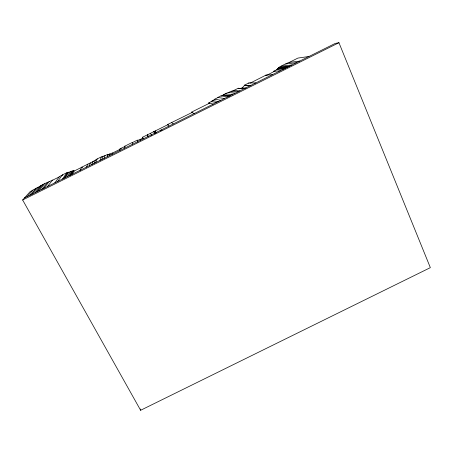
<?xml version="1.0" encoding="UTF-8"?>
<svg xmlns="http://www.w3.org/2000/svg" width="453" height="453" viewBox="0 0 453 453"><rect width="100%" height="100%" fill="white"/><g stroke="black" fill="none" stroke-linecap="round" stroke-linejoin="round"><path stroke-width="0.68" d="M124.688 148.12L124.79 146.177L132.525 142.333L132.661 144.156M119.881 150.509L120.096 148.72L125.175 146.393L124.79 146.177M112.01 154.422L112.35 152.927L109.83 154.179M109.445 155.696L109.898 153.912L110.232 154.292M107.14 156.846L107.859 154.292L108.675 155.011M104.065 158.374L104.977 155.498L102.916 156.523M143.097 138.963L142.627 137.197L167.814 124.694M153.737 131.676L154.564 133.261L156.03 132.729L155.237 130.928M101.925 159.439L103.029 156.189L101.246 157.078M100.056 160.368L101.319 156.874L97.253 158.895L95.798 162.485M94.026 163.363L95.464 159.954L97.253 158.895M95.317 160.305L93.08 161.415L91.699 164.524L92.123 164.524M92.95 161.71C90.362 162.65 89.96 163.261 89.23 165.962M86.421 167.146L87.916 164.111M90.538 162.808L81.823 167.14L80.102 170.288L80.696 170.56M72.078 174.28L74.179 170.849L73.471 171.194M71.348 174.643L73.748 170.747L73.222 171.008M69.116 175.753L72.14 170.974L70.475 171.8M67.361 176.625L70.691 171.466L68.663 172.474M65.215 177.689L68.93 172.072L67.74 172.667M63.952 178.318L68.001 172.276L66.687 172.933M62.542 179.02L66.846 172.695L62.327 174.943L57.707 181.421M224.382 98.544L217.819 97.452L220.956 95.889L221.664 95.974L225.215 93.771L232.321 94.598M54.853 182.842L59.479 176.517L62.152 175.181M265.418 75.719L266.092 75.056L272.287 74.722M47.548 186.477L52.525 180.056L49.043 181.783M43.833 188.323L49.207 181.579L47.418 182.474M41.925 189.275L47.627 182.208L44.768 183.635M36.795 191.823L42.922 184.49L44.853 183.533L38.862 190.798L38.85 190.424M34.966 192.735L41.127 185.441L42.837 184.592M32.174 194.122C34.337 190.951 38.471 186.829 41.127 185.441M30.034 195.186L36.098 188.227L38.103 187.225L38.284 187.678M160.339 130.877L161.075 130.045L161.976 130.124M26.97 196.71L32.939 189.971L35.827 188.539M24.496 197.944L335.248 43.42L338.952 42.718L430.35 267.644L140.623 410.282L22.65 199.994L30.175 191.613L32.514 190.453M233.771 90.47L238.187 88.273L240.124 88.46L242.168 87.916L244.354 85.64L250.243 85.798M248.64 83.239L248.969 82.91L255.775 82.933M249.96 83.244L266.092 75.056M147.457 134.796L148.086 136.506L147.559 134.751M218.057 97.491L214.745 99.139L220.832 100.311M281.426 66.098L279.201 67.208L289.501 66.161M285.696 63.975L288.737 62.463L299.688 61.098M211.506 101.755L211.149 101.432L215.073 99.201M228.442 92.554L231.081 91.246L237.899 91.823M279.671 67.157L278.448 67.769L288.193 66.812M289.235 62.401L297.938 58.075L308.957 56.489M52.305 180.339L59.179 176.925M231.557 91.285L233.267 90.43L239.716 90.917M278.81 67.735L278.301 67.99L287.649 67.084M278.714 67.95L278.165 68.222L287.066 67.372M209.541 103.358L208.691 102.939L211.545 101.523L211.902 101.851M244.354 85.64L244.252 85.255L248.969 82.91M277.989 69.213L277.468 68.805L278.759 68.165M71.919 171.325L73.148 170.713L70.272 175.328L73.324 170.849L72.95 171.03M278.34 68.726L276.636 69.575L283.918 68.941M168.935 126.115L167.497 124.575L191.93 112.542L191.353 112.225L209.575 103.165M274.982 71.551L273.618 71.291L277.162 69.53M191.494 112.333L192.061 112.474M274.677 71.212L266.84 75.272L265.894 75.317M74.003 171.132L81.75 167.276L82.118 167.474M104.892 155.77L107.859 154.292M132.542 142.531L137.35 140.141L137.542 140.583M107.655 155.028L109.898 153.912M112.299 153.142L120.028 149.303M137.429 140.645L140.164 139.292L140.379 140.317M140.198 139.456L142.876 138.125M22.65 199.994L338.952 42.718M296.443 62.712L285.305 64.02L281.041 66.144L291.874 64.983M120.096 148.72L121.291 148.601M277.468 68.805L285.707 68.052M273.618 71.291L280.214 70.781M93.08 161.415L93.488 161.421M244.252 85.255L250.792 85.413L250.9 85.815M242.168 87.916L246.019 88.097M238.187 88.273L244.382 88.601M240.124 88.46L242.225 88.573M243.623 88.646L245.028 88.72M223.267 94.739L230.226 95.64M222.989 95.141L229.931 96.07M220.956 95.889L227.825 96.863M212.57 100.447L218.159 101.636M211.149 101.432L216.24 102.593M208.691 102.939L213.227 104.094M82.395 167.406L81.823 167.14M62.327 174.943L62.905 175.13M167.848 124.592L168.25 124.728M191.353 112.225L194.19 113.556M151.608 135.277L150.413 133.329M171.591 122.474L173.227 123.98M232.134 94.077L232.802 95.017M155.158 131.16L156.03 132.729M154.088 131.693L154.926 133.284M137.797 142.151L137.35 140.141M38.29 187.01L38.471 187.463M142.627 137.197L142.922 138.437M235.062 93.063L228.063 92.514L225.215 93.771M140.572 408.968L140.623 410.282"/></g></svg>
